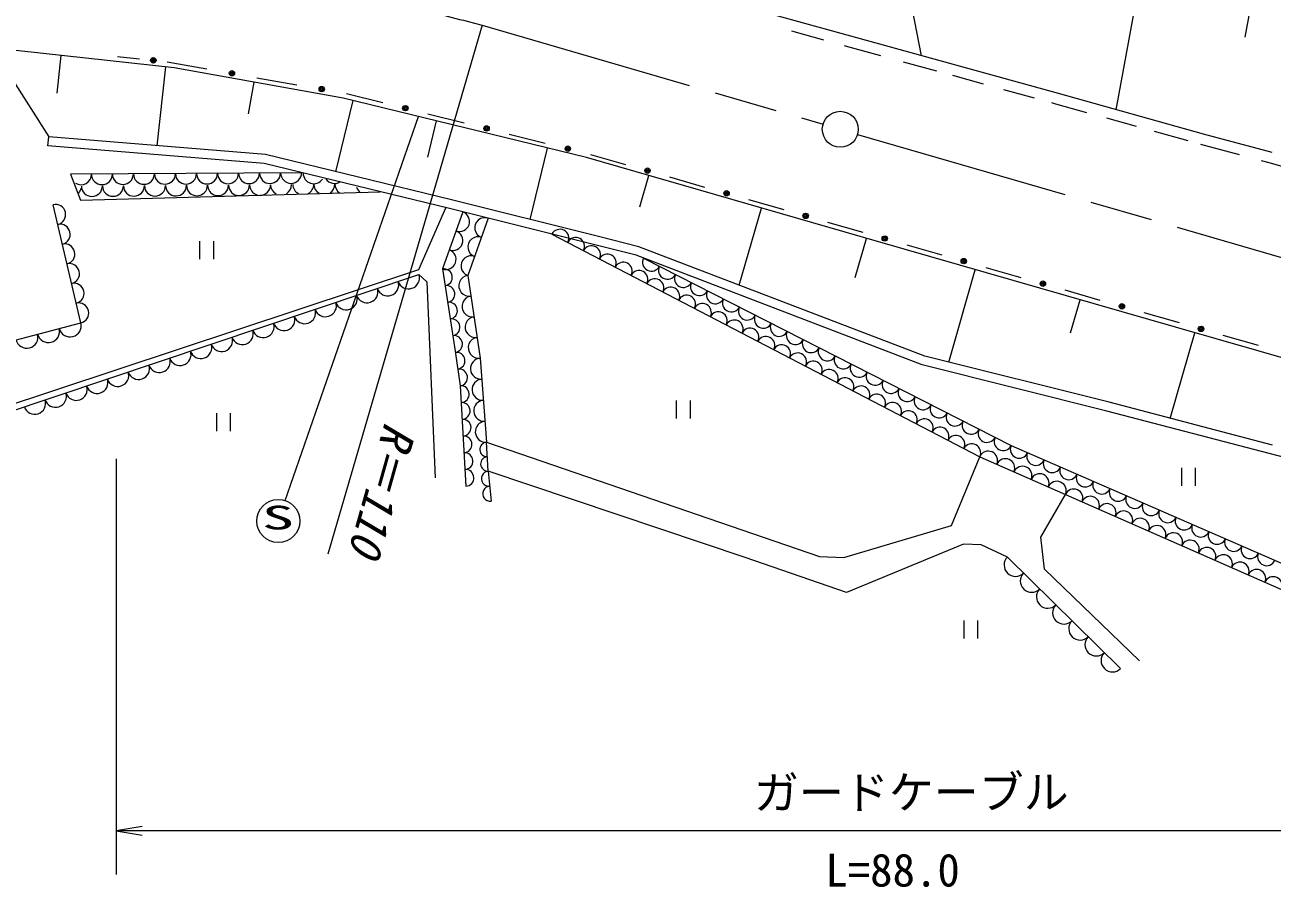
# Model space of a CAD drawing. Units: millimetres, scale not verified. Extents: x 40000 to 680000, y 20000 to 380000.
# Drawn here: x 316078 to 385418, y 266969 to 314932 of the extents above; entities that cross this region are included whole.
import ezdxf
from ezdxf.enums import TextEntityAlignment as Align

# ---------------------------------------------------------------- set-up
doc = ezdxf.new("R2010")
doc.units = ezdxf.units.MM
doc.header["$LTSCALE"] = 1000
doc.linetypes.add('CHAIN', pattern=[18.5, 12, -1.5, 3.5, -1.5])
for name, color, linetype, lineweight in [('M-BGD', 7, 'Continuous', 13), ('M-BMK', 2, 'CHAIN', 13), ('M-BMK-SRVR', 3, 'Continuous', 13), ('M-STR-HTXT', 7, 'Continuous', 13), ('M-STR-STR3', 7, 'Continuous', 13), ('M-TTL-LINE', 7, 'Continuous', 13), ('M-TTL-TXT', 7, 'Continuous', 13)]:
    doc.layers.add(name, color=color, linetype=linetype, lineweight=lineweight)
doc.styles.add('ＭＳ ゴシック', font='')
doc.styles.get('ＭＳ ゴシック').set_extended_font_data('MS Gothic')

# ---------------------------------------------------------------- blocks, each defined once
blk = doc.blocks.new('open_arrow')
at = {"color": 0, "linetype": 'Continuous', "lineweight": -2}
blk.add_lwpolyline([(7.5, 1.25), (0, 0), (7.5, -1.25)], dxfattribs=at)

msp = doc.modelspace()

# ---------------------------------------------------------------- linework, layer by layer
at = {"layer": 'M-BGD'}
for p, q in [((365926, 313213), (365025, 317813)), ((376757, 310213), (378198, 318063)), ((383918, 314251), (384408, 316923)), ((361993, 314299), (355802, 316006)), ((360488, 314092), (358709, 314582)), ((373553, 311108), (361993, 314299)), ((324377, 312552), (314166, 313655)), ((361834, 313721), (361641, 313774)), ((363671, 313214), (361834, 313721)), ((317869, 311132), (318096, 313231)), ((366777, 312356), (364929, 312866)), ((315274, 312062), (317399, 308704)), ((323432, 308211), (323906, 312603)), ((333779, 310862), (324377, 312552)), ((369383, 311637), (367665, 312111)), ((328507, 309981), (328826, 311752)), ((333359, 306768), (334328, 310727)), ((347294, 307555), (333779, 310862)), ((372206, 310857), (370512, 311325)), ((381613, 308857), (373553, 311108)), ((373392, 310530), (373167, 310592)), ((375111, 310050), (373392, 310530)), ((338474, 307584), (338966, 309593)), ((377888, 309274), (376230, 309737)), ((317359, 308206), (317399, 308704)), ((329462, 307718), (317399, 308704)), ((380750, 308475), (378877, 308998)), ((385419, 307840), (381613, 308857)), ((329382, 307223), (317359, 308206)), ((344171, 304111), (345142, 308081)), ((383606, 307703), (381454, 308278)), ((339675, 304715), (329382, 307223)), ((339794, 305200), (329462, 307718)), ((363475, 302880), (347294, 307555)), ((385258, 307261), (384825, 307377)), ((386893, 306792), (385258, 307261)), ((331458, 306706), (318607, 306623)), ((318607, 306623), (319160, 305176)), ((350262, 304803), (350767, 306551)), ((319160, 305176), (335827, 305652)), ((347963, 303168), (339794, 305200)), ((319189, 298353), (317651, 304927)), ((337983, 301322), (339480, 304762)), ((340431, 304527), (339300, 301354)), ((347841, 302683), (339675, 304715)), ((355793, 300455), (357031, 304742)), ((341841, 304176), (340696, 300993)), ((345380, 303295), (369162, 290909)), ((350215, 302594), (347963, 303168)), ((362242, 300872), (362872, 303054)), ((325806, 301903), (325806, 302903)), ((326556, 302903), (326556, 301903)), ((350063, 302117), (347841, 302683)), ((366109, 296499), (350215, 302594)), ((380059, 298112), (363475, 302880)), ((365959, 296021), (350063, 302117)), ((350467, 301961), (370905, 291527)), ((313469, 293207), (337983, 301322)), ((314890, 293297), (337982, 301052)), ((337982, 301052), (338433, 300646)), ((339300, 301354), (339998, 296781)), ((340696, 300993), (341394, 296395)), ((367438, 296167), (368918, 301315)), ((338433, 300646), (338883, 289731)), ((374221, 297804), (374749, 299639)), ((313174, 296787), (319189, 298353)), ((379762, 293043), (381127, 297806)), ((394194, 294062), (380059, 298112)), ((339998, 296781), (340286, 294855)), ((341394, 296395), (341749, 291714)), ((376353, 293937), (366109, 296499)), ((376229, 293452), (365959, 296021)), ((340286, 294855), (340598, 289271)), ((352308, 293042), (352308, 294042)), ((353058, 294042), (353058, 293042)), ((326741, 292325), (326741, 293325)), ((327491, 293324), (327491, 292324)), ((385324, 291067), (376229, 293452)), ((385449, 291551), (376353, 293937)), ((341842, 290110), (341749, 291714)), ((341749, 291714), (360250, 285359)), ((370905, 291527), (396577, 280362)), ((367589, 287085), (369162, 290909)), ((369162, 290909), (373931, 288812)), ((391580, 289480), (385324, 291067)), ((356118, 285298), (341842, 290110)), ((341842, 290110), (341994, 288429)), ((380394, 289294), (380394, 290294)), ((381144, 290294), (381144, 289294)), ((372554, 286426), (373931, 288812)), ((373931, 288812), (386870, 283121)), ((361607, 285298), (367589, 287085)), ((372774, 284664), (372554, 286426)), ((368267, 286037), (361761, 283355)), ((369254, 286006), (368267, 286037)), ((370703, 285327), (369254, 286006)), ((361761, 283355), (356118, 285298)), ((360250, 285359), (361607, 285298)), ((376993, 279129), (370703, 285327)), ((378041, 279561), (372774, 284664)), ((368294, 280797), (368295, 281797)), ((369045, 281797), (369044, 280797))]:
    msp.add_line(p, q, dxfattribs=at)
for centre, radius, start, end in [((319191, 306626), 584, 238.52651, 0.37324), ((320359, 306634), 584, 180.37324, 0.37324), ((321527, 306642), 584, 180.37324, 0.37324), ((322696, 306649), 584, 180.37324, 0.37324), ((323864, 306657), 584, 180.37324, 0.37324), ((325032, 306664), 584, 180.37324, 0.37324), ((326201, 306672), 584, 180.37324, 0.37324), ((327369, 306680), 584, 180.37324, 0.37324), ((328537, 306687), 584, 180.37324, 0.37324), ((329705, 306695), 584, 180.37324, 0.37324), ((330874, 306703), 584, 180.37324, 0.37324), ((332132, 306684), 584, 180.37324, 325.81048), ((318635, 305967), 584, 318.61971, 348.50074), ((319803, 305974), 584, 180.37324, 0.37324), ((320972, 305982), 584, 180.37324, 0.37324), ((322140, 305990), 584, 180.37324, 0.37324), ((323308, 305997), 584, 180.37324, 0.37324), ((324477, 306005), 584, 180.37324, 0.37324), ((325645, 306012), 584, 180.37324, 0.37324), ((326813, 306020), 584, 180.37324, 0.37324), ((327981, 306028), 584, 180.37324, 0.37324), ((329150, 306035), 584, 180.37324, 0.37324), ((330318, 306043), 584, 180.37324, 241.78243), ((330318, 306043), 584, 301.0236, 0.37324), ((331553, 306067), 584, 180.37324, 243.93101), ((331553, 306067), 584, 298.31157, 0.37324), ((332722, 306075), 584, 180.37324, 240.84792), ((333300, 306692), 584, 212.80502, 301.51495), ((332722, 306075), 584, 303.35576, 0.37324), ((333890, 306082), 584, 180.37324, 235.98584), ((335058, 306090), 584, 198.93504, 237.08953), ((317779, 304380), 563, 283.16636, 103.16636), ((340242, 303998), 561, 250.38761, 70.38761), ((318035, 303284), 563, 283.16636, 103.16636), ((341650, 303645), 564, 70.21644, 250.21644), ((339865, 302940), 561, 250.38761, 70.38761), ((341268, 302584), 564, 70.21644, 250.21644), ((345820, 303066), 497, 332.48813, 152.48813), ((346701, 302607), 497, 332.48813, 152.48813), ((318292, 302188), 563, 283.16636, 103.16636), ((339488, 301883), 561, 250.38761, 70.38761), ((347582, 302148), 497, 332.48813, 152.48813), ((318548, 301092), 563, 283.16636, 103.16636), ((340887, 301523), 564, 70.21644, 250.21644), ((348463, 301690), 497, 332.48813, 152.48813), ((349344, 301231), 497, 332.48813, 152.48813), ((350912, 301735), 499, 152.95382, 332.95382), ((337405, 300858), 609, 198.56294, 18.56294), ((339371, 300890), 470, 278.62831, 98.62831), ((340783, 300418), 581, 98.62722, 278.62722), ((350224, 300772), 497, 332.48813, 152.48813), ((351800, 301281), 499, 152.95382, 332.95382), ((352689, 300827), 499, 152.95382, 332.95382), ((318804, 299997), 563, 283.16636, 103.16636), ((335096, 300082), 609, 198.56294, 18.56294), ((336251, 300470), 609, 198.56294, 18.56294), ((339511, 299961), 470, 278.62831, 98.62831), ((351105, 300313), 497, 332.48813, 152.48813), ((351986, 299855), 497, 332.48813, 152.48813), ((353577, 300374), 499, 152.95382, 332.95382), ((333941, 299694), 609, 198.56294, 18.56294), ((340958, 299269), 581, 98.62722, 278.62722), ((352867, 299396), 497, 332.48813, 152.48813), ((354466, 299920), 499, 152.95382, 332.95382), ((355355, 299466), 499, 152.95382, 332.95382), ((319061, 298901), 563, 283.16636, 103.16636), ((331632, 298919), 609, 198.56294, 18.56294), ((332787, 299307), 609, 198.56294, 18.56294), ((339652, 299033), 470, 278.62831, 98.62831), ((353748, 298937), 497, 332.48813, 152.48813), ((354629, 298478), 497, 332.48813, 152.48813), ((356243, 299013), 499, 152.95382, 332.95382), ((318587, 298196), 622, 194.59298, 14.59298), ((329323, 298143), 609, 198.56294, 18.56294), ((330477, 298531), 609, 198.56294, 18.56294), ((339793, 298105), 470, 278.62831, 98.62831), ((341132, 298119), 581, 98.62722, 278.62722), ((355509, 298020), 497, 332.48813, 152.48813), ((357132, 298559), 499, 152.95382, 332.95382), ((358020, 298105), 499, 152.95382, 332.95382), ((316181, 297570), 622, 194.59298, 14.59298), ((317384, 297883), 622, 194.59298, 14.59298), ((327014, 297368), 609, 198.56294, 18.56294), ((328168, 297756), 609, 198.56294, 18.56294), ((339934, 297176), 470, 278.62831, 98.62831), ((341306, 296970), 581, 98.62722, 278.62722), ((356390, 297561), 497, 332.48813, 152.48813), ((357271, 297102), 497, 332.48813, 152.48813), ((358909, 297652), 499, 152.95382, 332.95382), ((324704, 296592), 609, 198.56294, 18.56294), ((325859, 296980), 609, 198.56294, 18.56294), ((358152, 296643), 497, 332.48813, 152.48813), ((359798, 297198), 499, 152.95382, 332.95382), ((360686, 296744), 499, 152.95382, 332.95382), ((323550, 296205), 609, 198.56294, 18.56294), ((340075, 296248), 470, 278.62831, 98.62831), ((341438, 295810), 587, 94.34389, 274.34389), ((359033, 296185), 497, 332.48813, 152.48813), ((359914, 295726), 497, 332.48813, 152.48813), ((361575, 296291), 499, 152.95382, 332.95382), ((321240, 295429), 609, 198.56294, 18.56294), ((322395, 295817), 609, 198.56294, 18.56294), ((340216, 295319), 470, 278.62831, 98.62831), ((360794, 295267), 497, 332.48813, 152.48813), ((362463, 295837), 499, 152.95382, 332.95382), ((363352, 295383), 499, 152.95382, 332.95382), ((318931, 294654), 609, 198.56294, 18.56294), ((320086, 295041), 609, 198.56294, 18.56294), ((340312, 294390), 466, 273.20099, 93.20099), ((341527, 294640), 587, 94.34389, 274.34389), ((361675, 294808), 497, 332.48813, 152.48813), ((362556, 294350), 497, 332.48813, 152.48813), ((364241, 294930), 499, 152.95382, 332.95382), ((365129, 294476), 499, 152.95382, 332.95382), ((316622, 293878), 609, 198.56294, 18.56294), ((317777, 294266), 609, 198.56294, 18.56294), ((341616, 293469), 587, 94.34389, 274.34389), ((363437, 293891), 497, 332.48813, 152.48813), ((366018, 294022), 499, 152.95382, 332.95382), ((340364, 293459), 466, 273.20099, 93.20099), ((364318, 293432), 497, 332.48813, 152.48813), ((365198, 292973), 497, 332.48813, 152.48813), ((366906, 293569), 499, 152.95382, 332.95382), ((367795, 293115), 499, 152.95382, 332.95382), ((340416, 292529), 466, 273.20099, 93.20099), ((341705, 292299), 587, 94.34389, 274.34389), ((366079, 292515), 497, 332.48813, 152.48813), ((368684, 292661), 499, 152.95382, 332.95382), ((340468, 291598), 466, 273.20099, 93.20099), ((366960, 292056), 497, 332.48813, 152.48813), ((367841, 291597), 497, 332.48813, 152.48813), ((369572, 292208), 499, 152.95382, 332.95382), ((370461, 291754), 499, 152.95382, 332.95382), ((341772, 291313), 402, 93.29567, 273.29567), ((368722, 291138), 497, 332.48813, 152.48813), ((371363, 291328), 500, 156.49499, 336.49499), ((340520, 290667), 466, 273.20099, 93.20099), ((341818, 290511), 402, 93.29567, 273.29567), ((369639, 290699), 521, 336.2638, 156.2638), ((370593, 290280), 521, 336.2638, 156.2638), ((372280, 290929), 500, 156.49499, 336.49499), ((373197, 290530), 500, 156.49499, 336.49499), ((340572, 289737), 466, 273.20099, 93.20099), ((341880, 289690), 422, 95.19519, 275.19519), ((371547, 289860), 521, 336.2638, 156.2638), ((372500, 289441), 521, 336.2638, 156.2638), ((374114, 290131), 500, 156.49499, 336.49499), ((375031, 289733), 500, 156.49499, 336.49499), ((341956, 288849), 422, 95.19519, 275.19519), ((373454, 289022), 521, 336.2638, 156.2638), ((375948, 289334), 500, 156.49499, 336.49499), ((374393, 288609), 505, 336.25793, 156.25793), ((375317, 288202), 505, 336.25793, 156.25793), ((376865, 288935), 500, 156.49499, 336.49499), ((377782, 288536), 500, 156.49499, 336.49499), ((376241, 287796), 505, 336.25793, 156.25793), ((377166, 287389), 505, 336.25793, 156.25793), ((378698, 288138), 500, 156.49499, 336.49499), ((379615, 287739), 500, 156.49499, 336.49499), ((378090, 286983), 505, 336.25793, 156.25793), ((379014, 286576), 505, 336.25793, 156.25793), ((380532, 287340), 500, 156.49499, 336.49499), ((381449, 286941), 500, 156.49499, 336.49499), ((379938, 286170), 505, 336.25793, 156.25793), ((382366, 286543), 500, 156.49499, 336.49499), ((380862, 285763), 505, 336.25793, 156.25793), ((381787, 285357), 505, 336.25793, 156.25793), ((383283, 286144), 500, 156.49499, 336.49499), ((384200, 285745), 500, 156.49499, 336.49499), ((371153, 284885), 631, 135.41821, 315.41821), ((382711, 284950), 505, 336.25793, 156.25793), ((383635, 284544), 505, 336.25793, 156.25793), ((385116, 285346), 500, 156.49499, 336.49499), ((372051, 283999), 631, 135.41821, 315.41821), ((384559, 284137), 505, 336.25793, 156.25793), ((385483, 283731), 505, 336.25793, 156.25793), ((372950, 283114), 631, 135.41821, 315.41821), ((373848, 282228), 631, 135.41821, 315.41821), ((374747, 281343), 631, 135.41821, 315.41821), ((375645, 280457), 631, 135.41821, 315.41821), ((376544, 279571), 631, 135.41821, 315.41821)]:
    msp.add_arc(centre, radius, start, end, dxfattribs=at)
at = {"layer": 'M-BMK'}
for p, q in [((341493, 314915), (360455, 309413)), ((362372, 308844), (437791, 286938))]:
    msp.add_line(p, q, dxfattribs=at)
msp.add_open_spline([(265063, 309991), (265830, 310337), (266597, 310682), (267371, 311012), (267513, 311073), (267654, 311133), (267796, 311192), (267937, 311252), (268079, 311312), (268221, 311371), (268264, 311389), (268307, 311407), (268349, 311425), (268392, 311442), (268435, 311460), (268478, 311478), (268521, 311496), (268564, 311514), (268607, 311532), (268993, 311692), (269381, 311849), (269769, 312004), (270287, 312212), (270806, 312415), (271327, 312613), (271657, 312739), (271988, 312862), (272320, 312983), (272652, 313105), (272985, 313224), (273318, 313342), (273651, 313459), (273985, 313575), (274319, 313689), (276476, 314423), (278660, 315079), (280859, 315677), (283759, 316467), (286686, 317157), (289635, 317734), (293190, 318429), (296778, 318959), (300385, 319287), (306006, 319796), (311673, 319813), (317307, 319411), (320942, 319151), (324563, 318718), (328141, 318066), (332637, 317246), (337065, 316081), (341493, 314915)], degree=3, knots=[0, 0, 0, 0, 1, 1, 1, 2, 2, 2, 3, 3, 3, 4, 4, 4, 5, 5, 5, 6, 6, 6, 7, 7, 7, 8, 8, 8, 9, 9, 9, 10, 10, 10, 11, 11, 11, 12, 12, 12, 13, 13, 13, 14, 14, 14, 15, 15, 15, 16, 16, 16, 17, 17, 17, 17], dxfattribs=at)
at = {"layer": 'M-BMK-SRVR'}
msp.add_circle((361412, 309125), 1000, dxfattribs=at)
at = {"layer": 'M-STR-HTXT'}
msp.add_line((341493, 314915), (332918, 285486), dxfattribs=at)
at = {"layer": 'M-STR-STR3'}
for p, q in [((321149, 290799), (321146, 267667)), ((405551, 270090), (321147, 270100))]:
    msp.add_line(p, q, dxfattribs=at)
at = {"layer": 'M-TTL-LINE'}
for p, q in [((321225, 313179), (322450, 313045)), ((323982, 312877), (326200, 312486)), ((328974, 311996), (331193, 311605)), ((333966, 311116), (335974, 310614)), ((338483, 309988), (340491, 309486)), ((343001, 308860), (345009, 308358)), ((347518, 307732), (349472, 307173)), ((351915, 306474), (353869, 305915)), ((356311, 305217), (358265, 304658)), ((360708, 303959), (362662, 303400)), ((365104, 302702), (367058, 302143)), ((369501, 301444), (371455, 300885)), ((373897, 300187), (375851, 299628)), ((378294, 298929), (380248, 298370)), ((382690, 297672), (384644, 297113))]:
    msp.add_line(p, q, dxfattribs=at)
for centre, radius in [((323216, 312961), 150), ((323216, 312961), 100), ((323216, 312961), 50), ((327587, 312241), 150), ((327587, 312241), 100), ((327587, 312241), 50), ((332579, 311360), 150), ((332579, 311360), 100), ((332579, 311360), 50), ((337229, 310301), 150), ((337229, 310301), 100), ((337229, 310301), 50), ((341746, 309173), 150), ((341746, 309173), 100), ((341746, 309173), 50), ((346263, 308045), 150), ((346263, 308045), 100), ((346263, 308045), 50), ((350693, 306824), 150), ((350693, 306824), 100), ((350693, 306824), 50), ((355090, 305566), 150), ((355090, 305566), 100), ((355090, 305566), 50), ((359486, 304308), 150), ((359486, 304308), 100), ((359486, 304308), 50), ((363883, 303051), 150), ((363883, 303051), 100), ((363883, 303051), 50), ((368279, 301793), 150), ((368279, 301793), 100), ((368279, 301793), 50), ((372676, 300536), 150), ((372676, 300536), 100), ((372676, 300536), 50), ((377072, 299278), 150), ((377072, 299278), 100), ((377072, 299278), 50), ((381469, 298021), 150), ((381469, 298021), 100), ((381469, 298021), 50)]:
    msp.add_circle(centre, radius, dxfattribs=at)
at = {"layer": 'M-TTL-TXT'}
msp.add_line((330547, 288469), (337969, 309836), dxfattribs=at)
msp.add_circle((330166, 287331), 1200, dxfattribs=at)

# ---------------------------------------------------------------- block references
at = {"layer": 'M-STR-STR3', "xscale": 193, "yscale": 193}
msp.add_blockref('open_arrow', (321147, 270100), dxfattribs=at)

# ---------------------------------------------------------------- texts
at = {"layer": 'M-STR-HTXT', "style": 'ＭＳ ゴシック', "oblique": 15}
msp.add_text('R＝110', height=1833, rotation=254.272, dxfattribs=at).set_placement((337870, 292421), align=Align.TOP_LEFT)
at = {"layer": 'M-STR-STR3', "style": 'ＭＳ ゴシック'}
for s, rotation, p in [('ガードケーブル', 0.149, (356614, 270752)), ('L=88.0', 359.994, (360577, 266450))]:
    msp.add_text(s, height=1833, rotation=rotation, dxfattribs=at).set_placement(p, align=Align.BOTTOM_LEFT)
at = {"layer": 'M-TTL-TXT', "style": 'ＭＳ ゴシック', "width": 2}
msp.add_text('S', height=1320, rotation=359.994, dxfattribs=at).set_placement((329248, 286468), align=Align.BOTTOM_LEFT)

doc.saveas('drawing.dxf')
